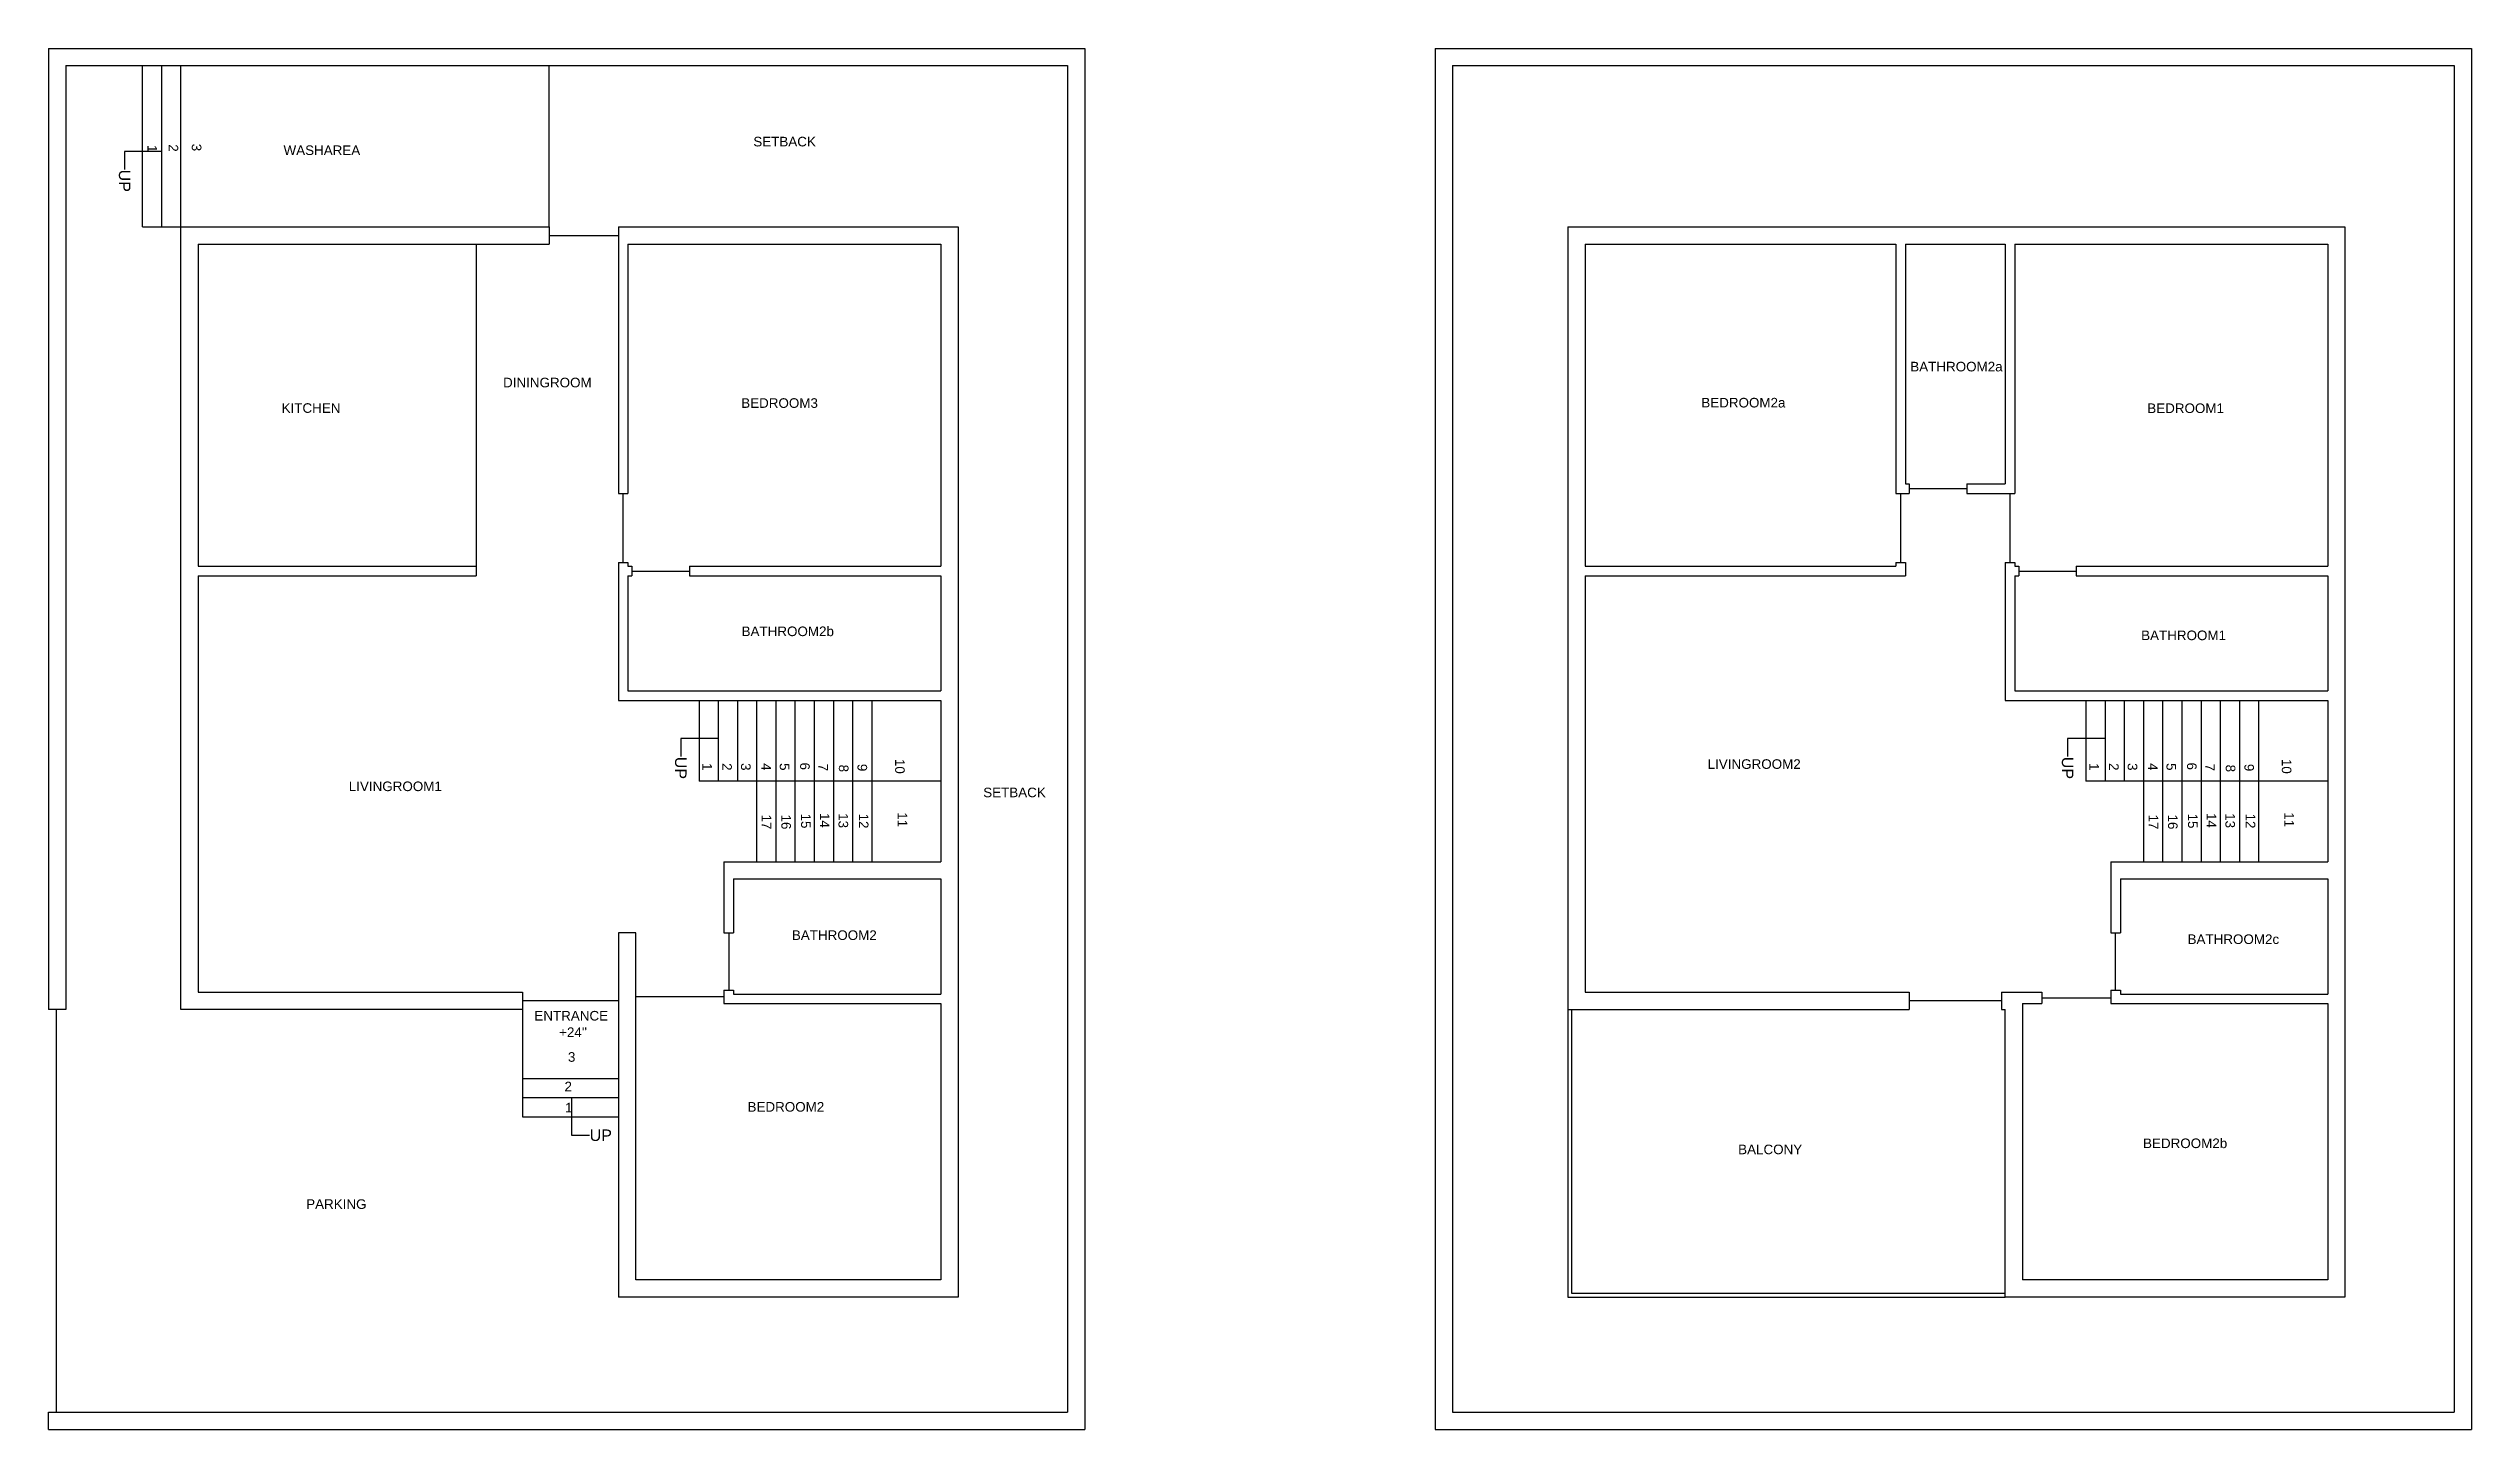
# Model space of a CAD drawing. Header units: inches. Extents: x 2023 to 3286, y -704 to 16.
import ezdxf
from ezdxf import colors
from ezdxf.entities.mleader import LeaderData, LeaderLine
from ezdxf.math import Vec2, Vec3

# ---------------------------------------------------------------- set-up
doc = ezdxf.new("R2010")
doc.units = ezdxf.units.IN
doc.header["$MEASUREMENT"] = 0
for name, color, linetype in [('Balcony', 7, 'Continuous'), ('BathRoom1', 7, 'Continuous'), ('BathRoom2', 7, 'Continuous'), ('BathRoom2a', 7, 'Continuous'), ('BathRoom2b', 7, 'Continuous'), ('BathRoom2c', 7, 'Continuous'), ('BedRoom1', 7, 'Continuous'), ('BedRoom2', 7, 'Continuous'), ('BedRoom2a', 7, 'Continuous'), ('BedRoom2b', 7, 'Continuous'), ('BedRoom3', 7, 'Continuous'), ('Boundary', 7, 'Continuous'), ('DiningRoom', 7, 'Continuous'), ('Door2.6fPanel', 7, 'Continuous'), ('Door3fPanel', 7, 'Continuous'), ('Door4fPanel', 7, 'Continuous'), ('Entrance_Staircase', 7, 'Continuous'), ('Entrance_Staircase_wall', 7, 'Continuous'), ('Kitchen', 7, 'Continuous'), ('LivingRoom1', 7, 'Continuous'), ('LivingRoom2', 7, 'Continuous'), ('Main_gate', 7, 'Continuous'), ('Parking', 7, 'Continuous'), ('Setback', 7, 'Continuous'), ('Staircase', 7, 'Continuous'), ('Staircase_outertwall', 7, 'Continuous'), ('WashArea', 7, 'Continuous'), ('WashArea_Staircase', 7, 'Continuous')]:
    doc.layers.add(name, color=color, linetype=linetype)
doc.styles.get("Standard").update_dxf_attribs({"font": 'Arial.ttf'})

msp = doc.modelspace()

# ---------------------------------------------------------------- linework, layer by layer
at = {"layer": 'Balcony'}
for p, q in [((2993.1, -475.7), (2993.1, -484.7)), ((3041.1, -475.7), (3041.1, -484.7)), ((3041.1, -475.7), (3062.1, -475.7)), ((3062.1, -475.7), (3062.1, -481.7)), ((2815.1, -484.7), (2993.1, -484.7)), ((2815.1, -484.7), (2815.1, -634.7)), ((2817.1, -484.7), (2817.1, -632.7)), ((3041.1, -484.7), (3043.1, -484.7)), ((3043.1, -634.7), (3043.1, -484.7)), ((3052.1, -481.7), (3062.1, -481.7)), ((2815.1, -634.7), (3043.1, -634.7)), ((2817.1, -632.7), (3043.1, -632.7))]:
    msp.add_line(p, q, dxfattribs=at)
at = {"layer": 'BathRoom1'}
for p, q in [((3043.1, -251.7), (3048.1, -251.7)), ((3043.1, -251.7), (3043.1, -323.7)), ((3048.1, -251.7), (3048.1, -253.7)), ((3048.1, -253.7), (3050.1, -253.7)), ((3048.1, -258.7), (3050.1, -258.7)), ((3048.1, -258.7), (3048.1, -318.7)), ((3050.1, -253.7), (3050.1, -258.7)), ((3080.1, -253.7), (3080.1, -258.7)), ((3080.1, -258.7), (3211.1, -258.7)), ((3211.1, -258.7), (3211.1, -318.7)), ((3048.1, -318.7), (3211.1, -318.7))]:
    msp.add_line(p, q, dxfattribs=at)
at = {"layer": 'BathRoom2'}
for p, q in [((2375.4, -407.7), (2375.4, -444.7)), ((2380.4, -416.7), (2488.4, -416.7)), ((2380.4, -416.7), (2380.4, -444.7)), ((2488.4, -416.7), (2488.4, -476.7)), ((2375.4, -444.7), (2380.4, -444.7)), ((2375.4, -474.7), (2380.4, -474.7)), ((2380.4, -474.7), (2380.4, -476.7)), ((2380.4, -476.7), (2488.4, -476.7))]:
    msp.add_line(p, q, dxfattribs=at)
at = {"layer": 'BathRoom2a'}
for p, q in [((2991.1, -85.7), (2991.1, -210.7)), ((2991.1, -85.7), (3043.1, -85.7)), ((3043.1, -85.7), (3043.1, -210.7)), ((2991.1, -210.7), (2993.1, -210.7)), ((2993.1, -210.7), (2993.1, -215.7)), ((3023.1, -210.7), (3023.1, -215.7)), ((3023.1, -210.7), (3043.1, -210.7)), ((3023.1, -215.7), (3048.1, -215.7))]:
    msp.add_line(p, q, dxfattribs=at)
at = {"layer": 'BathRoom2b'}
for p, q in [((2320.4, -251.7), (2325.4, -251.7)), ((2325.4, -251.7), (2325.4, -253.7)), ((2325.4, -253.7), (2327.4, -253.7)), ((2325.4, -258.7), (2327.4, -258.7)), ((2325.4, -258.7), (2325.4, -318.7)), ((2327.4, -253.7), (2327.4, -258.7)), ((2357.4, -253.7), (2357.4, -258.7)), ((2357.4, -258.7), (2488.4, -258.7)), ((2488.4, -258.7), (2488.4, -318.7)), ((2325.4, -318.7), (2488.4, -318.7))]:
    msp.add_line(p, q, dxfattribs=at)
at = {"layer": 'BathRoom2c'}
for p, q in [((3098.1, -407.7), (3098.1, -444.7)), ((3103.1, -416.7), (3211.1, -416.7)), ((3103.1, -416.7), (3103.1, -444.7)), ((3211.1, -416.7), (3211.1, -476.7)), ((3098.1, -444.7), (3103.1, -444.7)), ((3098.1, -474.7), (3103.1, -474.7)), ((3098.1, -474.7), (3098.1, -481.7)), ((3103.1, -474.7), (3103.1, -476.7)), ((3103.1, -476.7), (3211.1, -476.7))]:
    msp.add_line(p, q, dxfattribs=at)
at = {"layer": 'BedRoom1'}
for p, q in [((3048.1, -85.7), (3211.1, -85.7)), ((3048.1, -85.7), (3048.1, -215.7)), ((3211.1, -85.7), (3211.1, -253.7)), ((3080.1, -253.7), (3211.1, -253.7))]:
    msp.add_line(p, q, dxfattribs=at)
at = {"layer": 'BedRoom2'}
for p, q in [((2329.4, -625.7), (2329.4, -444.7)), ((2375.4, -474.7), (2375.4, -481.7)), ((2375.4, -481.7), (2488.4, -481.7)), ((2488.4, -481.7), (2488.4, -625.7)), ((2488.4, -625.7), (2329.4, -625.7))]:
    msp.add_line(p, q, dxfattribs=at)
at = {"layer": 'BedRoom2a'}
for p, q in [((2824.1, -85.7), (2986.1, -85.7)), ((2824.1, -85.7), (2824.1, -253.7)), ((2986.1, -85.7), (2986.1, -215.7)), ((2986.1, -215.7), (2993.1, -215.7)), ((2986.1, -251.7), (2991.1, -251.7)), ((2986.1, -251.7), (2986.1, -253.7)), ((2991.1, -251.7), (2991.1, -258.7)), ((2824.1, -253.7), (2986.1, -253.7))]:
    msp.add_line(p, q, dxfattribs=at)
at = {"layer": 'BedRoom2b'}
for p, q in [((3052.1, -481.7), (3052.1, -625.7)), ((3098.1, -481.7), (3211.1, -481.7)), ((3211.1, -481.7), (3211.1, -625.7)), ((3211.1, -625.7), (3052.1, -625.7))]:
    msp.add_line(p, q, dxfattribs=at)
at = {"layer": 'BedRoom3'}
for p, q in [((2325.4, -85.7), (2325.4, -215.7)), ((2325.4, -85.7), (2488.4, -85.7)), ((2488.4, -85.7), (2488.4, -253.7)), ((2320.4, -215.7), (2325.4, -215.7)), ((2357.4, -253.7), (2488.4, -253.7))]:
    msp.add_line(p, q, dxfattribs=at)
at = {"layer": 'Boundary'}
for p, q in [((2023.4, 16.3), (2563.4, 16.3)), ((2023.4, 16.3), (2023.4, -484.7)), ((2563.4, 16.3), (2563.4, -703.7)), ((2746.1, 16.3), (3286.1, 16.3)), ((2746.1, 16.3), (2746.1, -703.7)), ((3286.1, 16.3), (3286.1, -703.7)), ((2032.4, 7.3), (2032.4, -484.7)), ((2755.1, 7.3), (3277.1, 7.3)), ((2755.1, 7.3), (2755.1, -694.7)), ((3277.1, 7.3), (3277.1, -694.7)), ((2815.1, -76.7), (3220.1, -76.7)), ((2815.1, -76.7), (2815.1, -484.7)), ((3220.1, -76.7), (3220.1, -634.7)), ((2032.4, -484.7), (2023.4, -484.7)), ((3220.1, -634.7), (3043.1, -634.7)), ((2023.4, -703.7), (2023.4, -694.7)), ((2023.4, -703.7), (2563.4, -703.7)), ((2746.1, -703.7), (3286.1, -703.7)), ((2755.1, -694.7), (3277.1, -694.7))]:
    msp.add_line(p, q, dxfattribs=at)
at = {"layer": 'DiningRoom'}
for p, q in [((2246.2, -85.7), (2246.2, -253.7)), ((2246.2, -85.7), (2284.4, -85.7)), ((2284.4, -76.7), (2284.4, -85.7)), ((2320.4, -76.7), (2320.4, -215.7)), ((2246.2, -253.7), (2246.2, -258.7))]:
    msp.add_line(p, q, dxfattribs=at)
at = {"layer": 'Door2.6fPanel'}
for p, q in [((2993.1, -213.2), (3023.1, -213.2)), ((2327.4, -256.2), (2357.4, -256.2)), ((3050.1, -256.2), (3080.1, -256.2)), ((2377.9, -444.7), (2377.9, -474.7)), ((3100.6, -474.7), (3100.6, -444.7))]:
    msp.add_line(p, q, dxfattribs=at)
at = {"layer": 'Door3fPanel'}
for p, q in [((2284.4, -81.2), (2320.4, -81.2)), ((2322.9, -251.7), (2322.9, -215.7)), ((2988.6, -251.7), (2988.6, -215.7)), ((3045.6, -251.7), (3045.6, -215.7)), ((2375.4, -478.2), (2329.4, -478.2)), ((3062.1, -478.7), (3098.1, -478.7))]:
    msp.add_line(p, q, dxfattribs=at)
at = {"layer": 'Door4fPanel'}
for p, q in [((2320.4, -480.2), (2270.4, -480.2)), ((3041.1, -480.2), (2993.1, -480.2))]:
    msp.add_line(p, q, dxfattribs=at)
at = {"layer": 'Entrance_Staircase'}
for p, q in [((2270.4, -484.7), (2270.4, -540.7)), ((2270.4, -520.7), (2320.4, -520.7)), ((2270.4, -530.7), (2320.4, -530.7)), ((2270.4, -540.7), (2320.4, -540.7))]:
    msp.add_line(p, q, dxfattribs=at)
at = {"layer": 'Entrance_Staircase_wall'}
msp.add_line((2320.4, -444.7), (2320.4, -634.7), dxfattribs=at)
at = {"layer": 'Kitchen'}
for p, q in [((2101.4, -85.7), (2246.2, -85.7)), ((2101.4, -85.7), (2101.4, -253.7)), ((2101.4, -253.7), (2246.2, -253.7))]:
    msp.add_line(p, q, dxfattribs=at)
at = {"layer": 'LivingRoom1'}
for p, q in [((2320.4, -251.7), (2320.4, -323.7)), ((2101.4, -258.7), (2246.2, -258.7)), ((2101.4, -258.7), (2101.4, -475.7)), ((2329.4, -444.7), (2320.4, -444.7)), ((2101.4, -475.7), (2270.4, -475.7))]:
    msp.add_line(p, q, dxfattribs=at)
at = {"layer": 'LivingRoom2'}
for p, q in [((2824.1, -258.7), (2991.1, -258.7)), ((2824.1, -258.7), (2824.1, -475.7)), ((2824.1, -475.7), (2993.1, -475.7))]:
    msp.add_line(p, q, dxfattribs=at)
at = {"layer": 'Main_gate'}
msp.add_line((2027.4, -484.7), (2027.4, -694.7), dxfattribs=at)
at = {"layer": 'Parking'}
for p, q in [((2270.4, -475.7), (2270.4, -484.7)), ((2270.4, -484.7), (2092.4, -484.7)), ((2023.4, -694.7), (2270.4, -694.7))]:
    msp.add_line(p, q, dxfattribs=at)
at = {"layer": 'Setback'}
for p, q in [((2284.4, 7.3), (2554.4, 7.3)), ((2554.4, 7.3), (2554.4, -694.7)), ((2092.4, -484.7), (2092.4, -76.7)), ((2320.4, -76.7), (2497.4, -76.7)), ((2497.4, -76.7), (2497.4, -634.7)), ((2497.4, -634.7), (2320.4, -634.7)), ((2270.4, -694.7), (2554.4, -694.7))]:
    msp.add_line(p, q, dxfattribs=at)
at = {"layer": 'Staircase'}
for p, q in [((2362.4, -323.7), (2362.4, -365.7)), ((2372.4, -323.7), (2372.4, -365.7)), ((2382.4, -323.7), (2382.4, -365.7)), ((2392.4, -323.7), (2392.4, -407.7)), ((2402.4, -323.7), (2402.4, -407.7)), ((2412.4, -323.7), (2412.4, -407.7)), ((2422.4, -323.7), (2422.4, -407.7)), ((2432.4, -323.7), (2432.4, -407.7)), ((2442.4, -323.7), (2442.4, -407.7)), ((2452.4, -323.7), (2452.4, -407.7)), ((3085.1, -323.7), (3085.1, -365.7)), ((3095.1, -323.7), (3095.1, -365.7)), ((3105.1, -323.7), (3105.1, -365.7)), ((3115.1, -323.7), (3115.1, -407.7)), ((3125.1, -323.7), (3125.1, -407.7)), ((3135.1, -323.7), (3135.1, -407.7)), ((3145.1, -323.7), (3145.1, -407.7)), ((3155.1, -323.7), (3155.1, -407.7)), ((3165.1, -323.7), (3165.1, -407.7)), ((3175.1, -323.7), (3175.1, -407.7)), ((2488.4, -365.7), (2362.4, -365.7)), ((3211.1, -365.7), (3085.1, -365.7))]:
    msp.add_line(p, q, dxfattribs=at)
at = {"layer": 'Staircase_outertwall'}
for p, q in [((2320.4, -323.7), (2488.4, -323.7)), ((2488.4, -323.7), (2488.4, -407.7)), ((3043.1, -323.7), (3211.1, -323.7)), ((3211.1, -323.7), (3211.1, -407.7)), ((2375.4, -407.7), (2488.4, -407.7)), ((3098.1, -407.7), (3211.1, -407.7))]:
    msp.add_line(p, q, dxfattribs=at)
at = {"layer": 'WashArea'}
for p, q in [((2092.4, 7.3), (2284.4, 7.3)), ((2284.4, -76.7), (2284.4, 7.3)), ((2092.4, -76.7), (2284.4, -76.7))]:
    msp.add_line(p, q, dxfattribs=at)
at = {"layer": 'WashArea_Staircase'}
for p, q in [((2032.4, 7.3), (2092.4, 7.3)), ((2072.4, -76.7), (2072.4, 7.3)), ((2082.4, -76.7), (2082.4, 7.3)), ((2092.4, -76.7), (2092.4, 7.3)), ((2072.4, -76.7), (2092.4, -76.7))]:
    msp.add_line(p, q, dxfattribs=at)

# ---------------------------------------------------------------- texts
at = {"layer": 'Balcony', "insert": (2903.9, -555.2), "char_height": 5, "width": 33.942, "attachment_point": 1}
msp.add_mtext('BALCONY', dxfattribs=at)
at = {"layer": 'BathRoom1', "insert": (3113.9, -287.2), "char_height": 5, "width": 33.801, "attachment_point": 1}
msp.add_mtext('BATHROOM1', dxfattribs=at)
at = {"layer": 'BathRoom2', "insert": (2410.8, -443.5), "char_height": 5, "width": 33.942, "attachment_point": 1}
msp.add_mtext('BATHROOM2', dxfattribs=at)
at = {"layer": 'BathRoom2a', "insert": (2993.6, -147.1), "char_height": 5, "width": 33.942, "attachment_point": 1}
msp.add_mtext('BATHROOM2a', dxfattribs=at)
at = {"layer": 'BathRoom2b', "insert": (2384.6, -285.1), "char_height": 5, "width": 33.942, "attachment_point": 1}
msp.add_mtext('BATHROOM2b', dxfattribs=at)
at = {"layer": 'BathRoom2c', "char_height": 5, "width": 33.942, "attachment_point": 1}
for s, insert in [('BATHROOM2c', (3138.1, -445.6)), ('BEDROOM2b', (3114.9, -552))]:
    msp.add_mtext(s, dxfattribs=dict(at, insert=insert))
at = {"layer": 'BedRoom1', "insert": (3117.1, -168.8), "char_height": 5, "width": 33.942, "attachment_point": 1}
msp.add_mtext('BEDROOM1', dxfattribs=at)
at = {"layer": 'BedRoom2', "insert": (2387.7, -533), "char_height": 5, "width": 33.942, "attachment_point": 1}
msp.add_mtext('BEDROOM2', dxfattribs=at)
at = {"layer": 'BedRoom2a', "insert": (2884.7, -165.9), "char_height": 5, "width": 33.942, "attachment_point": 1}
msp.add_mtext('BEDROOM2a', dxfattribs=at)
at = {"layer": 'BedRoom3', "insert": (2384.4, -166.1), "char_height": 5, "width": 33.942, "attachment_point": 1}
msp.add_mtext('BEDROOM3', dxfattribs=at)
at = {"layer": 'DiningRoom', "insert": (2260.3, -155.4), "char_height": 5, "width": 44.953, "attachment_point": 1}
msp.add_mtext('DININGROOM', dxfattribs=at)
at = {"layer": 'Entrance_Staircase', "char_height": 5, "width": 33.942, "attachment_point": 1}
for s, insert in [('ENTRANCE', (2276.6, -485.5)), ("+24''", (2289.5, -494.1)), ('3', (2294.1, -507)), ('2', (2292.3, -522.4)), ('1', (2292.6, -533.4))]:
    msp.add_mtext(s, dxfattribs=dict(at, insert=insert))
at = {"layer": 'Kitchen', "insert": (2144.9, -168.7), "char_height": 5, "width": 33.942, "attachment_point": 1}
msp.add_mtext('KITCHEN', dxfattribs=at)
at = {"layer": 'LivingRoom1', "insert": (2179.9, -365.9), "char_height": 5, "width": 33.942, "attachment_point": 1}
msp.add_mtext('LIVINGROOM1', dxfattribs=at)
at = {"layer": 'LivingRoom2', "insert": (2888, -354.3), "char_height": 5, "width": 33.942, "attachment_point": 1}
msp.add_mtext('LIVINGROOM2', dxfattribs=at)
at = {"layer": 'Parking', "insert": (2157.7, -583.7), "char_height": 5, "width": 33.942, "attachment_point": 1}
msp.add_mtext('PARKING', dxfattribs=at)
at = {"layer": 'Setback', "char_height": 5, "width": 33.942, "attachment_point": 1}
for insert in [(2390.7, -29.8), (2510.5, -369.1)]:
    msp.add_mtext('SETBACK', dxfattribs=dict(at, insert=insert))
at = {"layer": 'Staircase', "char_height": 5, "width": 33.942, "attachment_point": 1, "rotation": 270}
for s, insert in [('1', (2369.2, -356.3)), ('2', (2379.5, -356.3)), ('3', (2389.3, -356.3)), ('4', (2399.9, -356.3)), ('5', (2409.5, -356.3)), ('6', (2420.1, -356)), ('7', (2429.6, -356.6)), ('8', (2440.3, -357.1)), ('9', (2450, -356.7)), ('10', (2469.6, -354.1)), ('1', (3091.9, -356.3)), ('2', (3102.2, -356.3)), ('3', (3111.9, -356.3)), ('4', (3122.5, -356.3)), ('5', (3132.1, -356.3)), ('6', (3142.8, -356)), ('7', (3152.3, -356.6)), ('8', (3163, -357.1)), ('9', (3172.7, -356.7)), ('10', (3192.2, -354.1)), ('17', (2400.1, -383.1)), ('16', (2410.3, -383.1)), ('15', (2420.6, -382.6)), ('14', (2430.4, -382.3)), ('13', (2440.1, -382.4)), ('12', (2450.7, -382.6)), ('11', (2470.9, -381.9)), ('17', (3122.8, -383.1)), ('16', (3132.9, -383.1)), ('15', (3143.3, -382.6)), ('14', (3153, -382.3)), ('13', (3162.8, -382.4)), ('12', (3173.4, -382.6)), ('11', (3193.5, -381.9))]:
    msp.add_mtext(s, dxfattribs=dict(at, insert=insert))
at = {"layer": 'WashArea', "insert": (2145.9, -34.3), "char_height": 5, "width": 33.942, "attachment_point": 1}
msp.add_mtext('WASHAREA', dxfattribs=at)
at = {"layer": 'WashArea_Staircase', "char_height": 5, "width": 33.942, "attachment_point": 1, "rotation": 270}
for s, insert in [('1', (2080, -34.1)), ('2', (2091, -33.7)), ('3', (2103.1, -33.4))]:
    msp.add_mtext(s, dxfattribs=dict(at, insert=insert))

# ---------------------------------------------------------------- leaders
at = {"layer": 'Entrance_Staircase'}
ml = msp.add_multileader_mtext('Standard', dxfattribs=at)
ml.set_content('UP', color=256)
ml.set_leader_properties()
ml.build(insert=Vec2(0, 0))
ml.multileader.update_dxf_attribs({"dogleg_length": 0.36, "arrow_head_size": 0.18})
ctx = ml.context
ctx.base_point, ctx.char_height, ctx.arrow_head_size, ctx.landing_gap_size, ctx.plane_origin = Vec3(2305.3, -550.3), 6, 0.18, 0.09, Vec3(2295.9, -540.9)
notes = []
notes.append((ctx, [(0, (1, 1, 0), (2295.9, -550.3), (1, 0), 9.36, [(0, [(2295.9, -530.4)], 0, [])])]))
ctx.mtext.insert, ctx.mtext.flow_direction = Vec3(2305.4, -547.3), 5
at = {"layer": 'Staircase'}
ml = msp.add_multileader_mtext('Standard', dxfattribs=at)
ml.set_content('UP', color=256)
ml.set_leader_properties()
ml.build(insert=Vec2(0, 0))
ml.multileader.update_dxf_attribs({"dogleg_length": 0.36, "arrow_head_size": 0.18})
ctx = ml.context
ctx.base_point, ctx.char_height, ctx.arrow_head_size, ctx.landing_gap_size, ctx.plane_origin, ctx.plane_x_axis, ctx.plane_y_axis = Vec3(2352.9, -352.9), 6, 0.18, 0.09, Vec3(2362.3, -343.5), Vec3(0, -1), Vec3(1, 0)
notes.append((ctx, [(0, (1, 1, 0), (2352.9, -343.5), (0, -1), 9.36, [(0, [(2372.3, -343.5)], 0, [])])]))
ctx.mtext.insert, ctx.mtext.text_direction, ctx.mtext.rotation, ctx.mtext.flow_direction = Vec3(2355.9, -353), Vec3(0, -1), 4.712389, 5
ml = msp.add_multileader_mtext('Standard', dxfattribs=at)
ml.set_content('UP', color=256)
ml.set_leader_properties()
ml.build(insert=Vec2(0, 0))
ml.multileader.update_dxf_attribs({"dogleg_length": 0.36, "arrow_head_size": 0.18})
ctx = ml.context
ctx.base_point, ctx.char_height, ctx.arrow_head_size, ctx.landing_gap_size, ctx.plane_origin, ctx.plane_x_axis, ctx.plane_y_axis = Vec3(3075.5, -352.9), 6, 0.18, 0.09, Vec3(3084.9, -343.5), Vec3(0, -1), Vec3(1, 0)
notes.append((ctx, [(0, (1, 1, 0), (3075.5, -343.5), (0, -1), 9.36, [(0, [(3094.9, -343.5)], 0, [])])]))
ctx.mtext.insert, ctx.mtext.text_direction, ctx.mtext.rotation, ctx.mtext.flow_direction = Vec3(3078.6, -353), Vec3(0, -1), 4.712389, 5
at = {"layer": 'WashArea_Staircase'}
ml = msp.add_multileader_mtext('Standard', dxfattribs=at)
ml.set_content('UP', color=256)
ml.set_leader_properties()
ml.build(insert=Vec2(0, 0))
ml.multileader.update_dxf_attribs({"dogleg_length": 0.36, "arrow_head_size": 0.18})
ctx = ml.context
ctx.base_point, ctx.char_height, ctx.arrow_head_size, ctx.landing_gap_size, ctx.plane_origin, ctx.plane_x_axis, ctx.plane_y_axis = Vec3(2063, -46.8), 6, 0.18, 0.09, Vec3(2072.4, -37.4), Vec3(0, -1), Vec3(1, 0)
notes.append((ctx, [(0, (1, 1, 0), (2063, -37.4), (0, -1), 9.36, [(0, [(2082.4, -37.4)], 0, [])])]))
ctx.mtext.insert, ctx.mtext.text_direction, ctx.mtext.rotation, ctx.mtext.flow_direction = Vec3(2066.1, -46.9), Vec3(0, -1), 4.712389, 5
for ctx, leaders in notes:
    for number, flags, end, landing, length, lines in leaders:
        leader = LeaderData()
        leader.index, (leader.has_last_leader_line, leader.has_dogleg_vector, leader.attachment_direction) = number, flags
        leader.last_leader_point, leader.dogleg_vector, leader.dogleg_length = Vec3(end), Vec3(landing), length
        for number, points, colour, breaks in lines:
            line = LeaderLine()
            line.index, line.vertices, line.color, line.breaks = number, Vec3.list(points), colors.encode_raw_color(colour), breaks
            leader.lines.append(line)
        ctx.leaders.append(leader)

doc.saveas('drawing.dxf')
